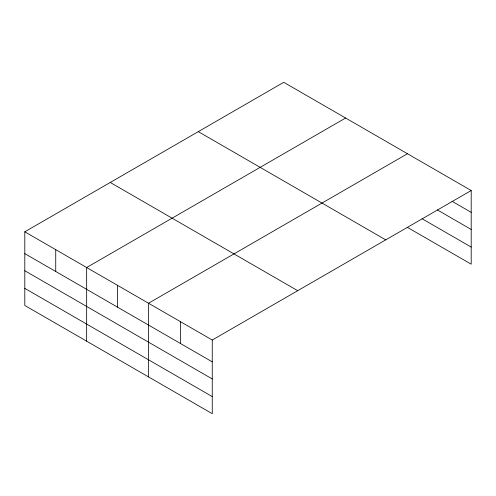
<?xml version="1.0" encoding="UTF-8"?>
<svg xmlns="http://www.w3.org/2000/svg" width="496" height="496" viewBox="0 0 496 496"><rect width="100%" height="100%" fill="white"/><g stroke="black" fill="none" stroke-linecap="round" stroke-linejoin="round"><path stroke-width="0.74" d="M24.8 231.806L212.251 340.033L212.251 413.695L24.8 305.474L24.8 231.806L283.749 82.305L471.2 190.526L471.2 264.194L407.464 227.397M345.607 118.017L86.657 267.518L86.657 341.186M407.464 153.729L148.521 303.236L148.521 376.898M212.251 340.033L471.2 190.526M451.949 201.233L471.2 212.35M437.342 209.907L471.2 229.456M422.071 218.724L471.2 247.082M198.295 131.638L385.745 239.866M110.255 182.472L297.705 290.693M24.8 253.623L212.251 361.851M24.8 270.735L212.251 378.956M24.8 288.362L212.251 396.589M180.383 321.631L180.383 343.449M117.589 285.374L117.589 307.198M55.732 249.662L55.732 271.479"/></g></svg>
